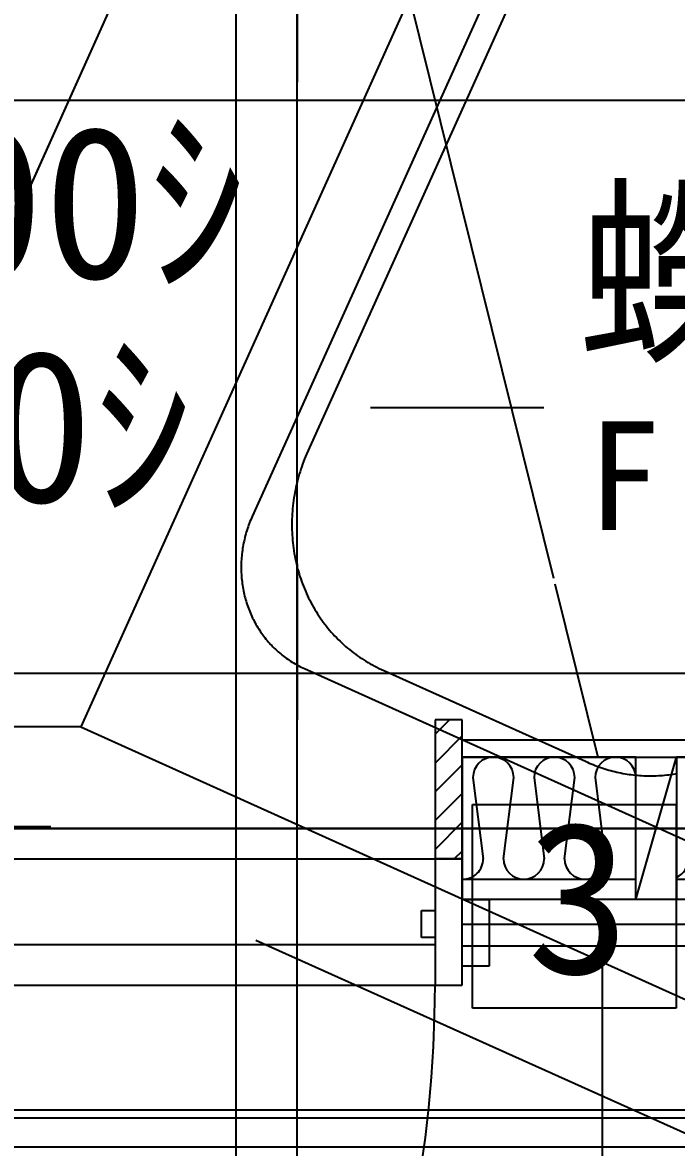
# Model space of a CAD drawing. Header units: metres. Extents: x 10908 to 27249, y 7268 to 22901.
# Drawn here: x 19117 to 19599, y 10590 to 11419 of the extents above; entities that cross this region are included whole.
import ezdxf

# ---------------------------------------------------------------- set-up
doc = ezdxf.new("R2010")
doc.units = ezdxf.units.M

msp = doc.modelspace()

# ---------------------------------------------------------------- linework, layer by layer
at = {"layer": '繝昴ｼ繝_1F'}
msp.add_line((19544.101143390293, 10392.49499999998), (19544.101143390293, 10738.505), dxfattribs=at)
at = {"layer": '繝繝ｼ繧ｿ 001_1F'}
for p, q in [((19025.68594696696, 11083.06632386487), (21884.11670818031, 17435.13468211674)), ((26162.5, 10825.005), (11375, 10825.005))]:
    msp.add_line(p, q, dxfattribs=at)
at = {"layer": '繝繝ｼ繧ｿ 001_2F'}
for p, q in [((19159.60430504682, 10899.85366071998), (18750.47986882854, 10899.85366071998)), ((19137.6407260354, 10826.24232922006), (18661.97753411547, 10826.24232922006)), ((19288.69658954918, 10742.69460003934), (20588.46342293722, 10157.79952501472))]:
    msp.add_line(p, q, dxfattribs=at)
at = {"layer": '繧ｫ繧ｿ繝ｭ繧ｰ驛ｨ蜩(蜴ｨ謌ｿ險ｭ蛯)_2F'}
for p, q in [((20084.417016295956, 12951.004910411737), (19159.604305046825, 10899.853660719986)), ((19525.90284452893, 11586.955707750354), (19286.000292661596, 11054.871034733396)), ((19515.796958070347, 11521.534946440695), (19326.13416531235, 11100.879964460459)), ((19323.195104365874, 11093.50117450703), (19322.529970700733, 11091.630639469968)), ((19323.888272181488, 11095.361850861022), (19323.195104365874, 11093.50117450703)), ((19324.60929619658, 11097.212190856555), (19323.888272181488, 11095.361850861022)), ((19325.35799130888, 11099.051719471805), (19324.60929619658, 11097.212190856555)), ((19326.134165312345, 11100.87996446046), (19325.35799130888, 11099.051719471805)), ((19320.704445902444, 11085.964696237972), (19320.15308376344, 11084.059551988343)), ((19321.28448159718, 11087.86191657958), (19320.704445902444, 11085.964696237972)), ((19321.893041940093, 11089.750725956159), (19321.28448159718, 11087.86191657958)), ((19322.529970700733, 11091.630639469966), (19321.893041940093, 11089.750725956157)), ((19318.672417123584, 11078.30147612114), (19318.237090527156, 11076.369545607962)), ((19319.136938940963, 11080.22745003869), (19318.672417123584, 11078.301476121142)), ((19319.630536726614, 11082.14697292194), (19319.136938940963, 11080.22745003869)), ((19320.15308376344, 11084.059551988343), (19319.630536726614, 11082.14697292194)), ((19316.78985848928, 11068.592197217493), (19316.502033497934, 11066.637949363963)), ((19317.107361994615, 11070.542981054805), (19316.78985848928, 11068.592197217493)), ((19317.454462504003, 11072.489800067993), (19317.107361994615, 11070.542981054805)), ((19317.831070909328, 11074.43215446701), (19317.454462504003, 11072.489800067993)), ((19318.23709052716, 11076.369545607962), (19317.831070909328, 11074.43215446701)), ((19315.81733030871, 11060.759442351458), (19315.648881817735, 11058.79636236477)), ((19316.015706982445, 11062.721069157515), (19315.81733030871, 11060.759442351458)), ((19316.243960911404, 11064.680739191412), (19316.01570698244, 11062.721069157516)), ((19316.502033497934, 11066.637949363965), (19316.243960911408, 11064.680739191412)), ((19284.907234476705, 11052.343781709502), (19284.38905776371, 11051.068349405006)), ((19285.444358226614, 11053.611450753904), (19284.907234476705, 11052.3437817095)), ((19286.000292661596, 11054.871034733396), (19285.444358226614, 11053.611450753904)), ((19315.323499403992, 11052.90344405578), (19315.27511910062, 11050.939592782062)), ((19315.401934667072, 11054.867858951537), (19315.323499403996, 11052.903444055783)), ((19315.510404753848, 11056.832333162038), (19315.401934667072, 11054.867858951537)), ((19315.648881817735, 11058.79636236477), (19315.510404753848, 11056.832333162038)), ((19282.086813544778, 11044.586135486023), (19281.6849108242, 11043.270986104255)), ((19282.50837928177, 11045.895490929222), (19282.086813544778, 11044.586135486023)), ((19282.94950101838, 11047.19872004671), (19282.50837928177, 11045.89549092922)), ((19283.410066773402, 11048.495492006548), (19282.94950101838, 11047.19872004671)), ((19283.889959629665, 11049.785477615982), (19283.410066773402, 11048.49549200655)), ((19284.38905776371, 11051.068349405004), (19283.889959629665, 11049.78547761598)), ((19315.275119100625, 11050.939592782064), (19315.25680617722, 11048.976809292979)), ((19315.25680617722, 11048.976809292977), (19315.268565335104, 11047.015597476997)), ((19315.2685653351, 11047.015597476997), (19315.31039355544, 11045.05646081911)), ((19315.31039355544, 11045.05646081911), (19315.382280100035, 11043.099902271573)), ((19279.97373723127, 11036.620061868727), (19279.69177869283, 11035.277205399927)), ((19280.275895202267, 11037.959146630932), (19279.97373723127, 11036.620061868725)), ((19280.59817590134, 11039.29411975245), (19280.275895202263, 11037.959146630932)), ((19280.940497515756, 11040.624642342947), (19280.59817590134, 11039.29411975245)), ((19281.302773145268, 11041.950376641884), (19280.940497515756, 11040.624642342947)), ((19281.6849108242, 11043.270986104255), (19281.302773145268, 11041.950376641884)), ((19315.38228010004, 11043.099902271573), (19315.484206514084, 11041.14642412478)), ((19315.48420651408, 11041.14642412478), (19315.616146630884, 11039.196527878323)), ((19315.616146630884, 11039.196527878325), (19315.778066578598, 11037.250714112248)), ((19315.778066578598, 11037.250714112246), (19315.969924788908, 11035.309482358529)), ((19315.969924788908, 11035.30948235853), (19316.191672007713, 11033.373330972856)), ((19278.427862722074, 11027.160006777522), (19278.289015082406, 11025.800336014881)), ((19278.58730222312, 11028.518307321026), (19278.427862722077, 11027.160006777522)), ((19278.767293110937, 11029.874892833268), (19278.587302223117, 11028.518307321026)), ((19278.96778969385, 11031.22941893749), (19278.76729311094, 11029.874892833268)), ((19279.188741074675, 11032.581541779726), (19278.96778969385, 11031.22941893749)), ((19279.43009116369, 11033.930918116095), (19279.188741074675, 11032.581541779728)), ((19279.69177869283, 11035.277205399925), (19279.43009116369, 11033.930918116093)), ((19316.191672007713, 11033.373330972856), (19316.443251307766, 11031.442757006665)), ((19316.443251307766, 11031.442757006667), (19316.72459810328, 11029.518256079562)), ((19316.72459810328, 11029.51825607956), (19317.03564016652, 11027.60032225206)), ((19317.035640166516, 11027.60032225206), (19317.376297646337, 11025.689447898769)), ((19277.904705036864, 11018.993516779301), (19277.88996524818, 11017.632879098901)), ((19277.940169493406, 11020.35485734935), (19277.904705036868, 11018.993516779301)), ((19277.99634961495, 11021.716555225192), (19277.940169493402, 11020.35485734935)), ((19278.07323113987, 11023.07826473227), (19277.996349614954, 11021.716555225194)), ((19278.17079455136, 11024.43964019307), (19278.073231139868, 11023.07826473227)), ((19278.28901508241, 11025.800336014881), (19278.170794551363, 11024.43964019307)), ((19317.376297646337, 11025.689447898767), (19317.746483088682, 11023.786123581973)), ((19317.74648308868, 11023.786123581975), (19318.14610145903, 11021.890837925712)), ((19318.14610145903, 11021.89083792571), (19318.575050166815, 11020.004077490314)), ((19318.57505016682, 11020.004077490314), (19319.033219091736, 11018.126326647513)), ((19277.889965248185, 11017.632879098901), (19277.895953869138, 11016.273289713572)), ((19277.895953869134, 11016.27328971357), (19277.922669379474, 11014.915093762618)), ((19277.922669379477, 11014.915093762618), (19277.970104997326, 11013.55863603162)), ((19277.970104997326, 11013.55863603162), (19278.03824868089, 11012.204260864894)), ((19278.03824868089, 11012.204260864895), (19278.127083131516, 11010.85231207809)), ((19278.127083131516, 11010.85231207809), (19278.236585798084, 11009.503132870906)), ((19319.033219091736, 11018.126326647513), (19319.520490612027, 11016.258067456081)), ((19319.520490612027, 11016.258067456081), (19320.03673963468, 11014.399779538086)), ((19320.03673963468, 11014.399779538087), (19320.58183362754, 11012.551939955754)), ((19320.58183362754, 11012.551939955754), (19321.155632653325, 11010.715023088997)), ((19321.155632653325, 11010.715023088997), (19321.75798940556, 11008.889500513636)), ((19278.236585798084, 11009.503132870906), (19278.36672888274, 11008.157065739968)), ((19278.36672888274, 11008.157065739966), (19278.517479347935, 11006.81445239188)), ((19278.517479347935, 11006.81445239188), (19278.688798924828, 11005.475633656491)), ((19278.688798924828, 11005.475633656491), (19278.880644122997, 11004.140949400364)), ((19278.880644122997, 11004.140949400366), (19279.09296624147, 11002.810738440501)), ((19279.09296624147, 11002.810738440501), (19279.325711381105, 11001.48533845833)), ((19321.75798940556, 11008.889500513636), (19322.388749246395, 11007.075840880336)), ((19322.388749246395, 11007.075840880336), (19323.047750246296, 11005.274509794284)), ((19323.0477502463, 11005.274509794284), (19323.734823225626, 11003.485969695674)), ((19323.734823225626, 11003.485969695674), (19324.449791798063, 11001.710679740972)), ((19279.325711381105, 11001.48533845833), (19279.578820458253, 11000.165085913988)), ((19279.578820458253, 11000.165085913988), (19279.85222921977, 10998.85031596091)), ((19279.85222921977, 10998.85031596091), (19280.14586825933, 10997.541362360738)), ((19280.14586825933, 10997.541362360738), (19280.459663035028, 10996.238557398607)), ((19280.45966303503, 10996.238557398607), (19280.79353388833, 10994.94223179878)), ((19280.79353388833, 10994.94223179878), (19281.147396064254, 10993.652714640702)), ((19324.449791798063, 11001.710679740974), (19325.19247241589, 10999.949095685059)), ((19325.19247241589, 10999.949095685059), (19325.962674417122, 10998.201669764207)), ((19325.962674417122, 10998.201669764205), (19326.760200074445, 10996.468850579997)), ((19326.760200074445, 10996.468850579997), (19327.584844645975, 10994.751082984154)), ((19327.584844645975, 10994.751082984154), (19328.436396427827, 10993.048807964331)), ((19281.147396064254, 10993.652714640702), (19281.521159732933, 10992.370333275458)), ((19281.521159732933, 10992.370333275458), (19281.914730012384, 10991.095413242669)), ((19281.914730012384, 10991.095413242669), (19282.328006992608, 10989.828278187857)), ((19282.328006992608, 10989.828278187857), (19282.760885760952, 10988.569249780287)), ((19282.760885760956, 10988.569249780287), (19283.213256428746, 10987.3186476313)), ((19283.213256428742, 10987.318647631299), (19283.68500415917, 10986.07678921319)), ((19283.68500415917, 10986.07678921319), (19284.176009196464, 10984.843989778605)), ((19328.436396427824, 10993.048807964331), (19329.314636808453, 10991.36246253091)), ((19329.314636808453, 10991.362462530911), (19330.219340324784, 10989.692479604806)), ((19330.219340324787, 10989.692479604806), (19331.150274720094, 10988.039287906327)), ((19331.15027472009, 10988.039287906327), (19332.10720100361, 10986.403311845119)), ((19332.10720100361, 10986.403311845119), (19333.08987351192, 10984.7849714112)), ((19284.176009196464, 10984.843989778607), (19284.686146896267, 10983.620562280523)), ((19284.686146896263, 10983.620562280521), (19285.215287757288, 10982.406817292793)), ((19285.21528775729, 10982.406817292793), (19285.7632974542, 10981.203062931318)), ((19285.7632974542, 10981.203062931318), (19286.33003687169, 10980.009604775818)), ((19286.33003687169, 10980.00960477582), (19286.915362139815, 10978.826745792268)), ((19286.915362139815, 10978.826745792268), (19287.51912467051, 10977.65478625598)), ((19287.51912467051, 10977.65478625598), (19288.14117119531, 10976.494023675383)), ((19333.08987351192, 10984.7849714112), (19334.09803997198, 10983.184682067149)), ((19334.09803997198, 10983.184682067149), (19335.131441565914, 10981.602854641444)), ((19335.131441565914, 10981.602854641445), (19336.189812997447, 10980.039895222995)), ((19336.189812997447, 10980.039895222995), (19337.27288256001, 10978.496205056888)), ((19337.27288256001, 10978.496205056888), (19338.380372206495, 10976.972180441384)), ((19288.14117119531, 10976.494023675383), (19288.781343804254, 10975.344752716497)), ((19288.781343804254, 10975.344752716497), (19289.43947998597, 10974.20726512813)), ((19289.439479985973, 10974.20726512813), (19290.115412668943, 10973.081849667815)), ((19290.115412668943, 10973.081849667815), (19290.808970263908, 10971.968792028509)), ((19290.808970263908, 10971.968792028509), (19291.519976707423, 10970.868374766069)), ((19291.519976707423, 10970.868374766069), (19292.24825150656, 10969.78087722752)), ((19292.24825150656, 10969.78087722752), (19292.99360978472, 10968.706575480144)), ((19338.380372206495, 10976.972180441384), (19339.511997620644, 10975.468212626174)), ((19339.511997620644, 10975.468212626174), (19340.667468290027, 10973.98468771194)), ((19340.667468290027, 10973.98468771194), (19341.846487580624, 10972.521986551235)), ((19341.84648758062, 10972.521986551235), (19343.04875281298, 10971.08048465071)), ((19343.04875281298, 10971.08048465071), (19344.273955339926, 10969.660552074714)), ((19344.273955339926, 10969.660552074714), (19345.52178062578, 10968.262553350285)), ((19292.99360978472, 10968.706575480146), (19293.755862328573, 10967.645742241402)), ((19293.755862328573, 10967.6457422414), (19294.534815636078, 10966.598646809689)), ((19294.53481563608, 10966.598646809689), (19295.330271965624, 10965.565554995994)), ((19295.330271965624, 10965.565554995994), (19296.142029386203, 10964.546729056403)), ((19296.142029386203, 10964.546729056403), (19296.969881828692, 10963.54242762553)), ((19296.96988182869, 10963.542427625533), (19297.813619138153, 10962.55290565087)), ((19297.813619138156, 10962.55290565087), (19298.673027127203, 10961.578414328058)), ((19298.673027127203, 10961.578414328056), (19299.547887630346, 10960.619201037123)), ((19345.521780625775, 10968.262553350287), (19346.79190832711, 10966.886847373578)), ((19346.791908327115, 10966.886847373577), (19348.084012375013, 10965.533787317716)), ((19348.084012375013, 10965.533787317716), (19349.397761058746, 10964.203720542138)), ((19349.397761058743, 10964.203720542138), (19350.732817110944, 10962.896988503413)), ((19350.732817110944, 10962.896988503411), (19352.08883779419, 10961.61392666758)), ((19352.08883779419, 10961.613926667582), (19353.465474988985, 10960.354864424042)), ((19299.547887630342, 10960.619201037123), (19300.43797855939, 10959.675509279683)), ((19300.43797855939, 10959.675509279683), (19301.34307395982, 10958.747578617122)), ((19301.34307395982, 10958.747578617122), (19302.262944068145, 10957.835644609786)), ((19302.26294406815, 10957.835644609786), (19303.197355370245, 10956.939938757183)), ((19303.19735537024, 10956.939938757183), (19304.146070660612, 10956.060688439211)), ((19304.146070660612, 10956.060688439211), (19305.108849102617, 10955.19811685844)), ((19305.108849102617, 10955.19811685844), (19306.08544628961, 10954.35244298345)), ((19306.085446289613, 10954.35244298345), (19307.075614306985, 10953.523881493247)), ((19307.07561430698, 10953.523881493245), (19308.079101795083, 10952.712642722758)), ((19308.079101795083, 10952.712642722758), (19309.095654013054, 10951.918932609447)), ((19353.465474988985, 10960.354864424042), (19354.862375283145, 10959.120125000982)), ((19354.862375283148, 10959.120125000982), (19356.27918006251, 10957.910025382402)), ((19356.27918006251, 10957.910025382402), (19357.715525603002, 10956.724876226737)), ((19357.715525603002, 10956.724876226735), (19359.171043164028, 10955.564981787104)), ((19359.171043164028, 10955.564981787104), (19360.64535908312, 10954.4306398332)), ((19360.645359083122, 10954.4306398332), (19362.138094871872, 10953.322141574847)), ((19362.138094871872, 10953.322141574847), (19363.648867313103, 10952.23977158724)), ((19309.095654013054, 10951.918932609447), (19310.12501290347, 10951.142952641028)), ((19310.12501290347, 10951.142952641028), (19311.166917157872, 10950.384899804321)), ((19311.166917157872, 10950.38489980432), (19312.22110228308, 10949.644966535241)), ((19312.22110228308, 10949.644966535241), (19313.28730066836, 10948.923340669957)), ((19313.287300668362, 10948.923340669957), (19314.365241653333, 10948.220205397194)), ((19314.365241653333, 10948.220205397194), (19315.4546515967, 10947.535739211742)), ((19315.4546515967, 10947.535739211742), (19316.55525394571, 10946.87011586914)), ((19316.55525394571, 10946.87011586914), (19317.666769306343, 10946.223504341564)), ((19317.666769306343, 10946.223504341564), (19318.788915514266, 10945.596068774938)), ((19318.788915514266, 10945.596068774938), (19319.92140770644, 10944.98796844726)), ((19319.92140770644, 10944.987968447262), (19321.063958393435, 10944.399357728174)), ((19321.063958393435, 10944.399357728174), (19322.216277532425, 10943.830386039772)), ((19363.648867313103, 10952.23977158724), (19365.177288559233, 10951.183807737887)), ((19365.177288559233, 10951.183807737887), (19366.722966231864, 10950.15452111528)), ((19366.722966231864, 10950.15452111528), (19368.285503522504, 10949.152175959294)), ((19368.285503522504, 10949.152175959292), (19369.864499294432, 10948.17702959335)), ((19369.864499294432, 10948.177029593351), (19371.459548185685, 10947.229332358367)), ((19371.45954818568, 10947.229332358367), (19373.070240713118, 10946.309327548477)), ((19373.070240713118, 10946.309327548477), (19374.69616337754, 10945.41725134858)), ((19374.69616337754, 10945.417251348581), (19376.33689876985, 10944.553332773703)), ((19376.33689876985, 10944.553332773701), (19377.992025678202, 10943.717793610205)), ((19322.216277532425, 10943.830386039772), (19323.378072600804, 10943.281197818675)), ((19323.378072600804, 10943.281197818675), (19324.54904867045, 10942.75193247936)), ((19324.54904867045, 10942.75193247936), (19657.998310549014, 10792.409189459317)), ((19377.9920256782, 10943.717793610207), (19379.661119196142, 10942.910848358855)), ((19379.661119196146, 10942.910848358853), (19381.3437508317, 10942.132704179738)), ((19381.3437508317, 10942.132704179738), (19383.039488617364, 10941.3835608391)), ((19383.039488617364, 10941.3835608391), (19384.747897221005, 10940.663610658048)), ((19384.747897221005, 10940.663610658048), (19531.71242845003, 10874.400985410985)), ((19159.604305046825, 10899.853660719986), (19752.15911051333, 10632.685544136903)), ((19531.712428450028, 10874.400985410983), (19533.097053653608, 10873.755978277395)), ((19533.09705365361, 10873.755978277395), (19534.49047607615, 10873.130238851983)), ((19534.49047607615, 10873.130238851983), (19535.892462315842, 10872.523871947693)), ((19535.892462315842, 10872.523871947693), (19537.302777536428, 10871.936979132524)), ((19537.302777536428, 10871.936979132524), (19538.721185506514, 10871.369658712518)), ((19538.721185506514, 10871.369658712516), (19540.147448639156, 10870.822005715285)), ((19540.147448639156, 10870.822005715285), (19541.58132803165, 10870.294111874102)), ((19541.581328031654, 10870.294111874102), (19543.022583505553, 10869.786065612529)), ((19543.022583505553, 10869.786065612529), (19544.470973646894, 10869.297952029607)), ((19544.470973646894, 10869.297952029605), (19545.926255846643, 10868.829852885601)), ((19545.926255846643, 10868.829852885601), (19547.38818634133, 10868.381846588314)), ((19547.38818634133, 10868.381846588314), (19548.85652025387, 10867.95400817994)), ((19548.85652025387, 10867.95400817994), (19550.3310116346, 10867.546409324501)), ((19550.3310116346, 10867.546409324501), (19551.81141350246, 10867.159118295842)), ((19551.81141350246, 10867.159118295842), (19553.297477886365, 10866.792199966196)), ((19553.297477886368, 10866.792199966196), (19554.788955866756, 10866.445715795318)), ((19554.788955866756, 10866.445715795318), (19556.285597617265, 10866.11972382019)), ((19556.285597617265, 10866.119723820188), (19557.787152446595, 10865.814278645292)), ((19557.787152446595, 10865.814278645292), (19559.293368840492, 10865.529431433473)), ((19559.293368840492, 10865.529431433473), (19560.803994503873, 10865.265229897366)), ((19560.803994503873, 10865.265229897368), (19562.31877640309, 10865.021718291402)), ((19562.31877640309, 10865.021718291402), (19563.83746080833, 10864.798937404392)), ((19563.83746080833, 10864.79893740439), (19565.35979333608, 10864.5969245527)), ((19565.35979333608, 10864.5969245527), (19566.88551899177, 10864.415713573995)), ((19566.88551899177, 10864.415713573997), (19568.41438221247, 10864.25533482158)), ((19568.41438221247, 10864.25533482158), (19569.9461269097, 10864.1158151593)), ((19569.9461269097, 10864.1158151593), (19571.480496512322, 10863.997177957057)), ((19571.480496512322, 10863.997177957057), (19573.017234009523, 10863.89944308688)), ((19573.01723400952, 10863.89944308688), (19574.556081993855, 10863.822626919613)), ((19574.55608199386, 10863.822626919613), (19576.096782704375, 10863.766742322157)), ((19576.096782704375, 10863.766742322157), (19577.639078069784, 10863.731798655326)), ((19577.639078069784, 10863.731798655326), (19579.182709751687, 10863.71780177227)), ((19579.182709751687, 10863.71780177227), (19580.727419187846, 10863.724754017507)), ((19580.727419187846, 10863.724754017507), (19582.272947635498, 10863.752654226515)), ((19582.272947635494, 10863.752654226513), (19583.81903621469, 10863.801497725937)), ((19583.819036214692, 10863.801497725937), (19585.365425951662, 10863.871276334366)), ((19585.36542595166, 10863.871276334366), (19586.911857822182, 10863.961978363706)), ((19586.911857822186, 10863.961978363706), (19588.45807279499, 10864.073588621137)), ((19588.45807279499, 10864.073588621135), (19590.003811875133, 10864.206088411653)), ((19590.00381187513, 10864.206088411653), (19591.548816147377, 10864.359455541206)), ((19591.54881614738, 10864.359455541207), (19593.092826819586, 10864.533664320412)), ((19593.092826819586, 10864.533664320412), (19594.635585266034, 10864.728685568853)), ((19594.635585266034, 10864.728685568853), (19596.176833070756, 10864.944486619976)), ((19596.176833070756, 10864.944486619976), (19597.71631207082, 10865.181031326556)), ((19597.71631207082, 10865.181031326556), (19599.25376439958, 10865.438280066752))]:
    msp.add_line(p, q, dxfattribs=at)
at = {"layer": '蜀螢∽ｻ穂ｸ_1F'}
msp.add_line((19865.423191655012, 10890.005), (19440.748831303266, 10890.005), dxfattribs=at)
at = {"layer": '蜀螢∽ｻ穂ｸ_2F'}
msp.add_line((19730.42319165501, 10590.00499999999), (18404.96527110757, 10590.005), dxfattribs=at)
at = {"layer": '螟門｣∽ｻ穂ｸ_1F'}
for p, q in [((19440.74883130327, 10754.504999999996), (19953.035541806366, 10754.505000000003)), ((19440.74883130327, 10738.504999999996), (19963.380911565935, 10738.505000000003))]:
    msp.add_line(p, q, dxfattribs=at)
at = {"layer": '螢_1F'}
for p, q in [((19440.74883130327, 10877.505), (19440.74883130327, 10772.505)), ((19440.748831303266, 10877.505), (19854.951256303262, 10877.505)), ((19568.748831303255, 10772.505), (19568.748831303255, 10877.505)), ((19568.748831303255, 10877.505), (19598.748831303255, 10877.505)), ((19568.748831303255, 10772.505), (19598.748831303255, 10877.505)), ((19598.748831303255, 10877.505), (19598.748831303255, 10772.505)), ((19854.951256303262, 10772.505), (19440.748831303266, 10772.505)), ((19598.748831303255, 10772.505), (19568.748831303255, 10772.505)), ((19716.52160104056, 10611.504999999901), (18418.433016581344, 10611.50500000001))]:
    msp.add_line(p, q, dxfattribs=at)
at = {"layer": '蟒ｺ蜈ｷ(驥大ｱ樊虻)_1F'}
for p, q in [((19420.74883130327, 10905.005), (19420.74883130327, 10802.505)), ((19440.74883130327, 10905.005), (19420.74883130327, 10905.005)), ((19431.42415498474, 10905.005), (19420.74883130327, 10894.329676318528)), ((19440.74883130327, 10802.505), (19440.74883130327, 10905.005)), ((19440.74883130327, 10893.116472882932), (19420.74883130327, 10873.116472882932)), ((19440.74883130327, 10871.903269447335), (19420.74883130327, 10851.903269447335)), ((19440.74883130327, 10850.690066011739), (19420.74883130327, 10830.690066011739)), ((19440.74883130327, 10829.476862576143), (19420.74883130327, 10809.476862576143)), ((19440.74883130327, 10808.263659140546), (19434.990172162725, 10802.505)), ((18538.74883130327, 10802.505), (19420.74883130327, 10802.505)), ((19440.74883130327, 10802.505), (19420.74883130327, 10802.505)), ((19420.74883130327, 10802.505), (19420.74883130327, 10709.505)), ((19420.74883130327, 10802.505), (19440.74883130327, 10802.505)), ((19440.74883130327, 10709.505), (19440.74883130327, 10802.505)), ((19440.74883130327, 10723.505), (19440.74883130327, 10772.505)), ((19440.74883130327, 10772.505), (19460.74883130327, 10772.505)), ((19460.74883130327, 10772.505), (19460.74883130327, 10723.505)), ((19410.74883130327, 10764.505), (19420.74883130327, 10764.505)), ((19410.74883130327, 10744.505), (19410.74883130327, 10764.505)), ((19420.74883130327, 10764.505), (19420.74883130327, 10744.505)), ((18538.74883130327, 10739.505), (19420.74883130327, 10739.505)), ((19420.74883130327, 10744.505), (19410.74883130327, 10744.505)), ((19460.74883130327, 10723.505), (19440.74883130327, 10723.505)), ((18538.74883130327, 10709.505), (19420.74883130327, 10709.505)), ((19420.74883130327, 10709.505), (19440.74883130327, 10709.505))]:
    msp.add_line(p, q, dxfattribs=at)
msp.add_arc((18538.74883130327, 10709.505), 882.0000000000007, -89.99999999999991, -1.158111684039023e-13, dxfattribs=at)
at = {"layer": '蠎贋ｻ穂ｸ_1F'}
for p, q in [((19319.058351227617, 11663.72693535179), (19319.05835122761, 11375.005000000017)), ((19500.91459599832, 11135.005000000012), (19373.152876120188, 11135.005000000014)), ((19319.058351227603, 11020.005000000017), (19319.058351227603, 10905.005))]:
    msp.add_line(p, q, dxfattribs=at)
at = {"layer": '譁ｭ辭ｱ譚_1F'}
for p, q in [((19568.748831303255, 10877.505), (19440.748831303266, 10877.505)), ((19440.748831303266, 10877.505), (19440.748831303266, 10787.505)), ((19568.748831303255, 10787.505), (19568.748831303255, 10877.505)), ((19854.951256303266, 10877.505), (19598.74883130326, 10877.505)), ((19598.74883130326, 10877.505), (19598.74883130326, 10787.505)), ((19448.748831303255, 10862.505), (19456.248831303255, 10802.505)), ((19471.248831303255, 10802.505), (19478.748831303255, 10862.505)), ((19493.748831303255, 10862.505), (19501.248831303255, 10802.505)), ((19516.248831303255, 10802.505), (19523.748831303255, 10862.505)), ((19538.748831303255, 10862.505), (19546.248831303255, 10802.505)), ((19440.748831303266, 10787.505), (19568.748831303255, 10787.505)), ((19598.74883130326, 10787.505), (19854.951256303266, 10787.505))]:
    msp.add_line(p, q, dxfattribs=at)
for centre, radius, start, end in [((19463.748831303255, 10862.505), 15, 0, 180), ((19508.748831303255, 10862.505), 15, 0, 180), ((19553.748831303255, 10862.505), 15, 0, 180), ((19441.248831303255, 10802.504999999997), 14.99999999999876, -91.9102131716731, 6.6495e-12), ((19486.248831303255, 10802.505), 15, 180, 0), ((19531.248831303255, 10802.505), 15, 180, 0), ((19592.451256303266, 10802.504999999997), 14.99999999999986, -65.17561878021796, 3.7454e-12)]:
    msp.add_arc(centre, radius, start, end, dxfattribs=at)
at = {"layer": '豌ｴ蟷ｳ髱｢_1F'}
for p, q in [((19345.39008468973, 11665.584975418598), (19508.067175040775, 11009.343268367538)), ((19509.071429294625, 11005.292092357207), (19540.748831303263, 10877.505000000001)), ((19540.748831303263, 10877.505000000001), (19873.505511779673, 10877.505000000001))]:
    msp.add_line(p, q, dxfattribs=at)
at = {"layer": '豌ｴ蟷ｳ髱｢_2F'}
msp.add_line((19159.604305046818, 10899.853660719988), (18750.47986882854, 10899.853660719988), dxfattribs=at)
at = {"layer": '閠仙鴨螢_2F'}
for p, q in [((19448.38, 10692.51), (19448.38, 10842.51)), ((19448.38, 10842.51), (19598.38, 10842.51)), ((19598.38, 10842.51), (19598.38, 10692.51)), ((19598.38, 10692.51), (19448.38, 10692.51)), ((18364.28, 10617.51), (19274.28, 10617.51)), ((19274.280000000002, 10617.51), (19772.480000000003, 10617.51)), ((19274.280000000002, 10617.51), (19772.480000000003, 10617.51))]:
    msp.add_line(p, q, dxfattribs=at)
at = {"layer": '騾壹ｊ闃ｯ_1F'}
for p, q in [((19274.28883130319, 9325.005000000012), (19274.288831303216, 22205.005000000012)), ((19319.08584860394, 10010.00000000002), (19319.085848603965, 22204.9994386138)), ((18814.291919945244, 10613.23530223391), (21206.13288226553, 15928.43673222044)), ((13514.731256303232, 11361.56814363086), (24358.08125630323, 11361.568143630839)), ((13514.731256303232, 10939.26412546017), (24358.08125630323, 10939.264125460148)), ((13514.731256303232, 10825.00500000002), (24358.08125630323, 10825.004999999997))]:
    msp.add_line(p, q, dxfattribs=at)
at = {"layer": '騾壹ｊ闃ｯ_2F'}
for p, q in [((19274.28883130319, 9325.005000000012), (19274.288831303216, 22205.005000000012)), ((19319.08584860394, 10010.00000000002), (19319.085848603965, 22204.9994386138)), ((18814.291919945244, 10613.23530223391), (21206.13288226553, 15928.43673222044)), ((13514.731256303232, 11361.56814363086), (24358.08125630323, 11361.568143630839)), ((13514.731256303232, 10939.26412546017), (24358.08125630323, 10939.264125460148)), ((13514.731256303232, 10825.00500000002), (24358.08125630323, 10825.004999999997))]:
    msp.add_line(p, q, dxfattribs=at)
at = {"layer": '騾壹ｊ闃ｯ_R'}
for p, q in [((19274.28883130319, 9325.005000000012), (19274.288831303216, 22205.005000000012)), ((19319.08584860394, 10010.00000000002), (19319.085848603965, 22204.9994386138)), ((18814.291919945244, 10613.23530223391), (21206.13288226553, 15928.43673222044)), ((13514.731256303232, 11361.56814363086), (24358.08125630323, 11361.568143630839)), ((13514.731256303232, 10939.26412546017), (24358.08125630323, 10939.264125460148)), ((13514.731256303232, 10825.00500000002), (24358.08125630323, 10825.004999999997))]:
    msp.add_line(p, q, dxfattribs=at)

# ---------------------------------------------------------------- texts
at = {"layer": '繝繝ｼ繧ｿ 001_1F'}
for s, height, p in [('蠑丞床', 112, (19525.91459599833, 11176.49217530504)), ('F.L-200', 80, (19533.06717504078, 11044.91132456929))]:
    msp.add_text(s, height=height, dxfattribs=at).set_placement(p)
at = {"layer": '閠仙鴨螢_2F'}
msp.add_text('3', height=112, dxfattribs=at).set_placement((19488.38, 10717.976925096911))
at = {"layer": '驛ｨ螻_1F'}
for s, p in [('邇髢｢', (18817.49825563751, 11395.46740000002)), ('ｼCH 2,900ｼ', (18526.18901467215, 11230.46740000002)), ('ｼFL -400ｼ', (18562.602669792817, 11065.46740000002))]:
    msp.add_text(s, height=112, dxfattribs=at).set_placement(p)

doc.saveas('drawing.dxf')
